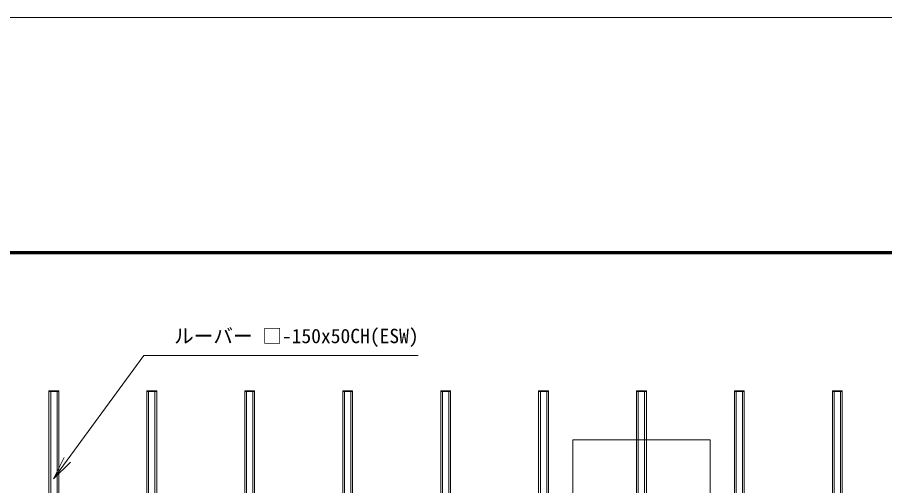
# Model space of a CAD drawing. Units: millimetres at full size, sheet at 1:40; details may follow other scales. Extents: x -800 to 17600, y -600 to 12480.
# Drawn here: x 3420 to 7848, y 10091 to 12480 of the extents above; entities that cross this region are included whole.
import ezdxf
from ezdxf.enums import TextEntityAlignment as Align

# ---------------------------------------------------------------- set-up
doc = ezdxf.new("R2010")
doc.units = ezdxf.units.MM
doc.header["$LTSCALE"] = 40
for name, color, linetype, lineweight in [('D-BMK-HTXT', 7, 'Continuous', 13), ('D-STR-HTXT', 7, 'Continuous', 13), ('D-TTL', 7, 'Continuous', 70), ('V-nasSTD', 5, 'Continuous', 13)]:
    doc.layers.add(name, color=color, linetype=linetype, lineweight=lineweight)
doc.styles.add('ＭＳ ゴシック', font='')
doc.styles.get('ＭＳ ゴシック').set_extended_font_data('MS Gothic')

# ---------------------------------------------------------------- blocks, each defined once
blk = doc.blocks.new('open_arrow')
at = {"color": 0, "linetype": 'Continuous', "lineweight": -2}
blk.add_lwpolyline([(7.5, 1.25), (0, 0), (7.5, -1.25)], dxfattribs=at)

msp = doc.modelspace()

# ---------------------------------------------------------------- linework, layer by layer
at = {"layer": 'D-BMK-HTXT'}
for points in [[(3581.9, 10575.75), (3631.9, 10575.75), (3631.9, 6875.75), (3581.9, 6875.75)], [(3581.9, 10575.75), (3631.9, 10575.75), (3631.9, 10570.75), (3581.9, 10570.75)], [(3590.65, 10570.75), (3623.15, 10570.75), (3623.15, 6880.75), (3590.65, 6880.75)], [(4081.9, 10575.75), (4131.9, 10575.75), (4131.9, 6875.75), (4081.9, 6875.75)], [(4081.9, 10575.75), (4131.9, 10575.75), (4131.9, 10570.75), (4081.9, 10570.75)], [(4090.65, 10570.75), (4123.15, 10570.75), (4123.15, 6880.75), (4090.65, 6880.75)], [(4581.9, 10575.75), (4631.9, 10575.75), (4631.9, 6875.75), (4581.9, 6875.75)], [(4581.9, 10575.75), (4631.9, 10575.75), (4631.9, 10570.75), (4581.9, 10570.75)], [(4590.65, 10570.75), (4623.15, 10570.75), (4623.15, 6880.75), (4590.65, 6880.75)], [(5081.9, 10575.75), (5131.9, 10575.75), (5131.9, 6875.75), (5081.9, 6875.75)], [(5081.9, 10575.75), (5131.9, 10575.75), (5131.9, 10570.75), (5081.9, 10570.75)], [(5090.65, 10570.75), (5123.15, 10570.75), (5123.15, 6880.75), (5090.65, 6880.75)], [(5581.9, 10575.75), (5631.9, 10575.75), (5631.9, 6875.75), (5581.9, 6875.75)], [(5581.9, 10575.75), (5631.9, 10575.75), (5631.9, 10570.75), (5581.9, 10570.75)], [(5590.65, 10570.75), (5623.15, 10570.75), (5623.15, 6880.75), (5590.65, 6880.75)], [(6081.9, 10575.75), (6131.9, 10575.75), (6131.9, 6875.75), (6081.9, 6875.75)], [(6081.9, 10575.75), (6131.9, 10575.75), (6131.9, 10570.75), (6081.9, 10570.75)], [(6090.65, 10570.75), (6123.15, 10570.75), (6123.15, 6880.75), (6090.65, 6880.75)], [(6581.9, 10575.75), (6631.9, 10575.75), (6631.9, 6875.75), (6581.9, 6875.75)], [(6581.9, 10575.75), (6631.9, 10575.75), (6631.9, 10570.75), (6581.9, 10570.75)], [(6590.65, 10570.75), (6623.15, 10570.75), (6623.15, 6880.75), (6590.65, 6880.75)], [(7081.9, 10575.75), (7131.9, 10575.75), (7131.9, 6875.75), (7081.9, 6875.75)], [(7081.9, 10575.75), (7131.9, 10575.75), (7131.9, 10570.75), (7081.9, 10570.75)], [(7090.65, 10570.75), (7123.15, 10570.75), (7123.15, 6880.75), (7090.65, 6880.75)], [(7581.9, 10575.75), (7631.9, 10575.75), (7631.9, 6875.75), (7581.9, 6875.75)], [(7581.9, 10575.75), (7631.9, 10575.75), (7631.9, 10570.75), (7581.9, 10570.75)], [(7590.65, 10570.75), (7623.15, 10570.75), (7623.15, 6880.75), (7590.65, 6880.75)], [(6256.9, 10325.75), (6956.9, 10325.75), (6956.9, 9625.75), (6256.9, 9625.75)]]:
    msp.add_lwpolyline(points, close=True, dxfattribs=at)
at = {"layer": 'D-STR-HTXT'}
msp.add_lwpolyline([(3604.42, 10126.7), (4065.71, 10755.83), (4185.71, 10755.83), (5467.62, 10755.83)], dxfattribs=at)
at = {"layer": 'D-TTL'}
msp.add_lwpolyline([(600, 600), (600, 11280), (16200, 11280), (16200, 600)], close=True, dxfattribs=at)
at = {"layer": 'V-nasSTD'}
msp.add_lwpolyline([(-800, -600), (-800, 12480), (17600, 12480), (17600, -600)], close=True, dxfattribs=at)

# ---------------------------------------------------------------- block references
at = {"layer": 'D-STR-HTXT', "xscale": 16, "yscale": 16, "rotation": 53.8}
msp.add_blockref('open_arrow', (3604.42, 10126.7), dxfattribs=at)

# ---------------------------------------------------------------- texts
at = {"layer": 'D-STR-HTXT', "style": 'ＭＳ ゴシック'}
msp.add_text('ルーバー □-150x50CH(ESW)', height=73.31, dxfattribs=at).set_placement((4221.22, 10891.34), align=Align.TOP_LEFT)

doc.saveas('drawing.dxf')
